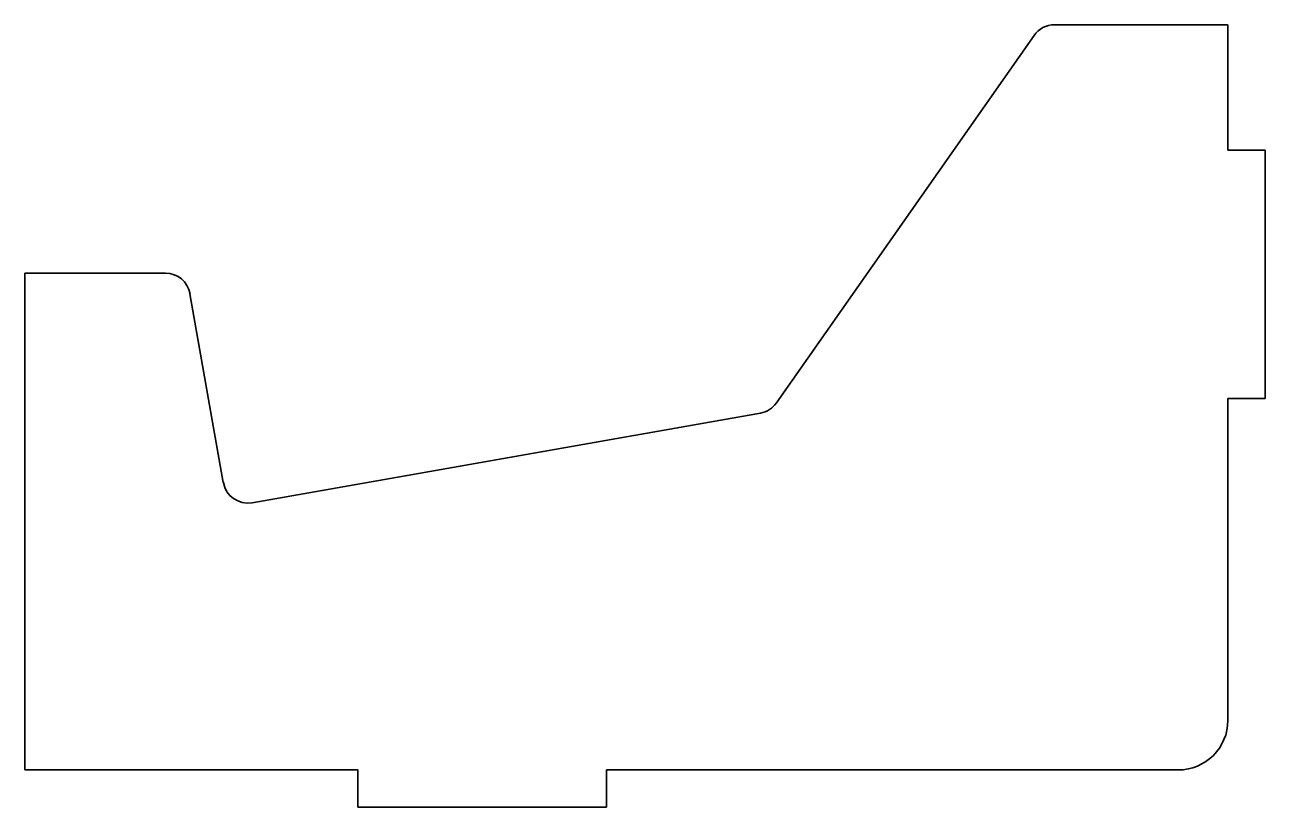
# Model space of a CAD drawing. Header units: millimetres. Extents: x 0 to 99.8, y 0 to 63.
import ezdxf

# ---------------------------------------------------------------- set-up
doc = ezdxf.new("R2010")
doc.units = ezdxf.units.MM
doc.layers.add('SIMUMAK Visible (ISO)', color=7, linetype='Continuous', lineweight=35)

# ---------------------------------------------------------------- blocks, each defined once
blk = doc.blocks.new('CA-SMT-02-CC03_Chapas Soldadas 2_CA-SMT-02-CC03')
at = {"layer": 'SIMUMAK Visible (ISO)'}
for p, q in [((32.941, 31.5), (46.9, 31.5)), ((46.9, 31.5), (46.9, 21.4)), ((10.579, 1.051), (31.303, 30.647)), ((46.9, 21.4), (49.9, 21.4)), ((49.9, 21.4), (49.9, 1.4)), ((-49.9, -28.5), (-49.9, 11.5)), ((-49.9, 11.5), (-38.578, 11.5)), ((-36.609, 9.847), (-33.927, -5.361)), ((49.9, 1.4), (46.9, 1.4)), ((46.9, 1.4), (46.9, -24.5)), ((-31.61, -6.983), (9.288, 0.228)), ((-23.1, -28.5), (-49.9, -28.5)), ((-23.1, -31.5), (-23.1, -28.5)), ((-3.1, -28.5), (-3.1, -31.5)), ((42.9, -28.5), (-3.1, -28.5)), ((-3.1, -31.5), (-23.1, -31.5))]:
    blk.add_line(p, q, dxfattribs=at)
at = {"layer": 'SIMUMAK Visible (ISO)', "extrusion": (0, 0, -1)}
for centre, radius, start, end in [((-32.941, 29.5), 2, 35, 90), ((38.578, 9.5), 2, 90, 170), ((-42.9, -24.5), 4, 180, 270)]:
    blk.add_arc(centre, radius, start, end, dxfattribs=at)
at = {"layer": 'SIMUMAK Visible (ISO)'}
for centre, start, end in [((8.941, 2.198), 280, 325), ((-31.957, -5.013), 190, 280)]:
    blk.add_arc(centre, 2, start, end, dxfattribs=at)

msp = doc.modelspace()

# ---------------------------------------------------------------- block references
msp.add_blockref('CA-SMT-02-CC03_Chapas Soldadas 2_CA-SMT-02-CC03', (49.9, 31.5))

doc.saveas('drawing.dxf')
